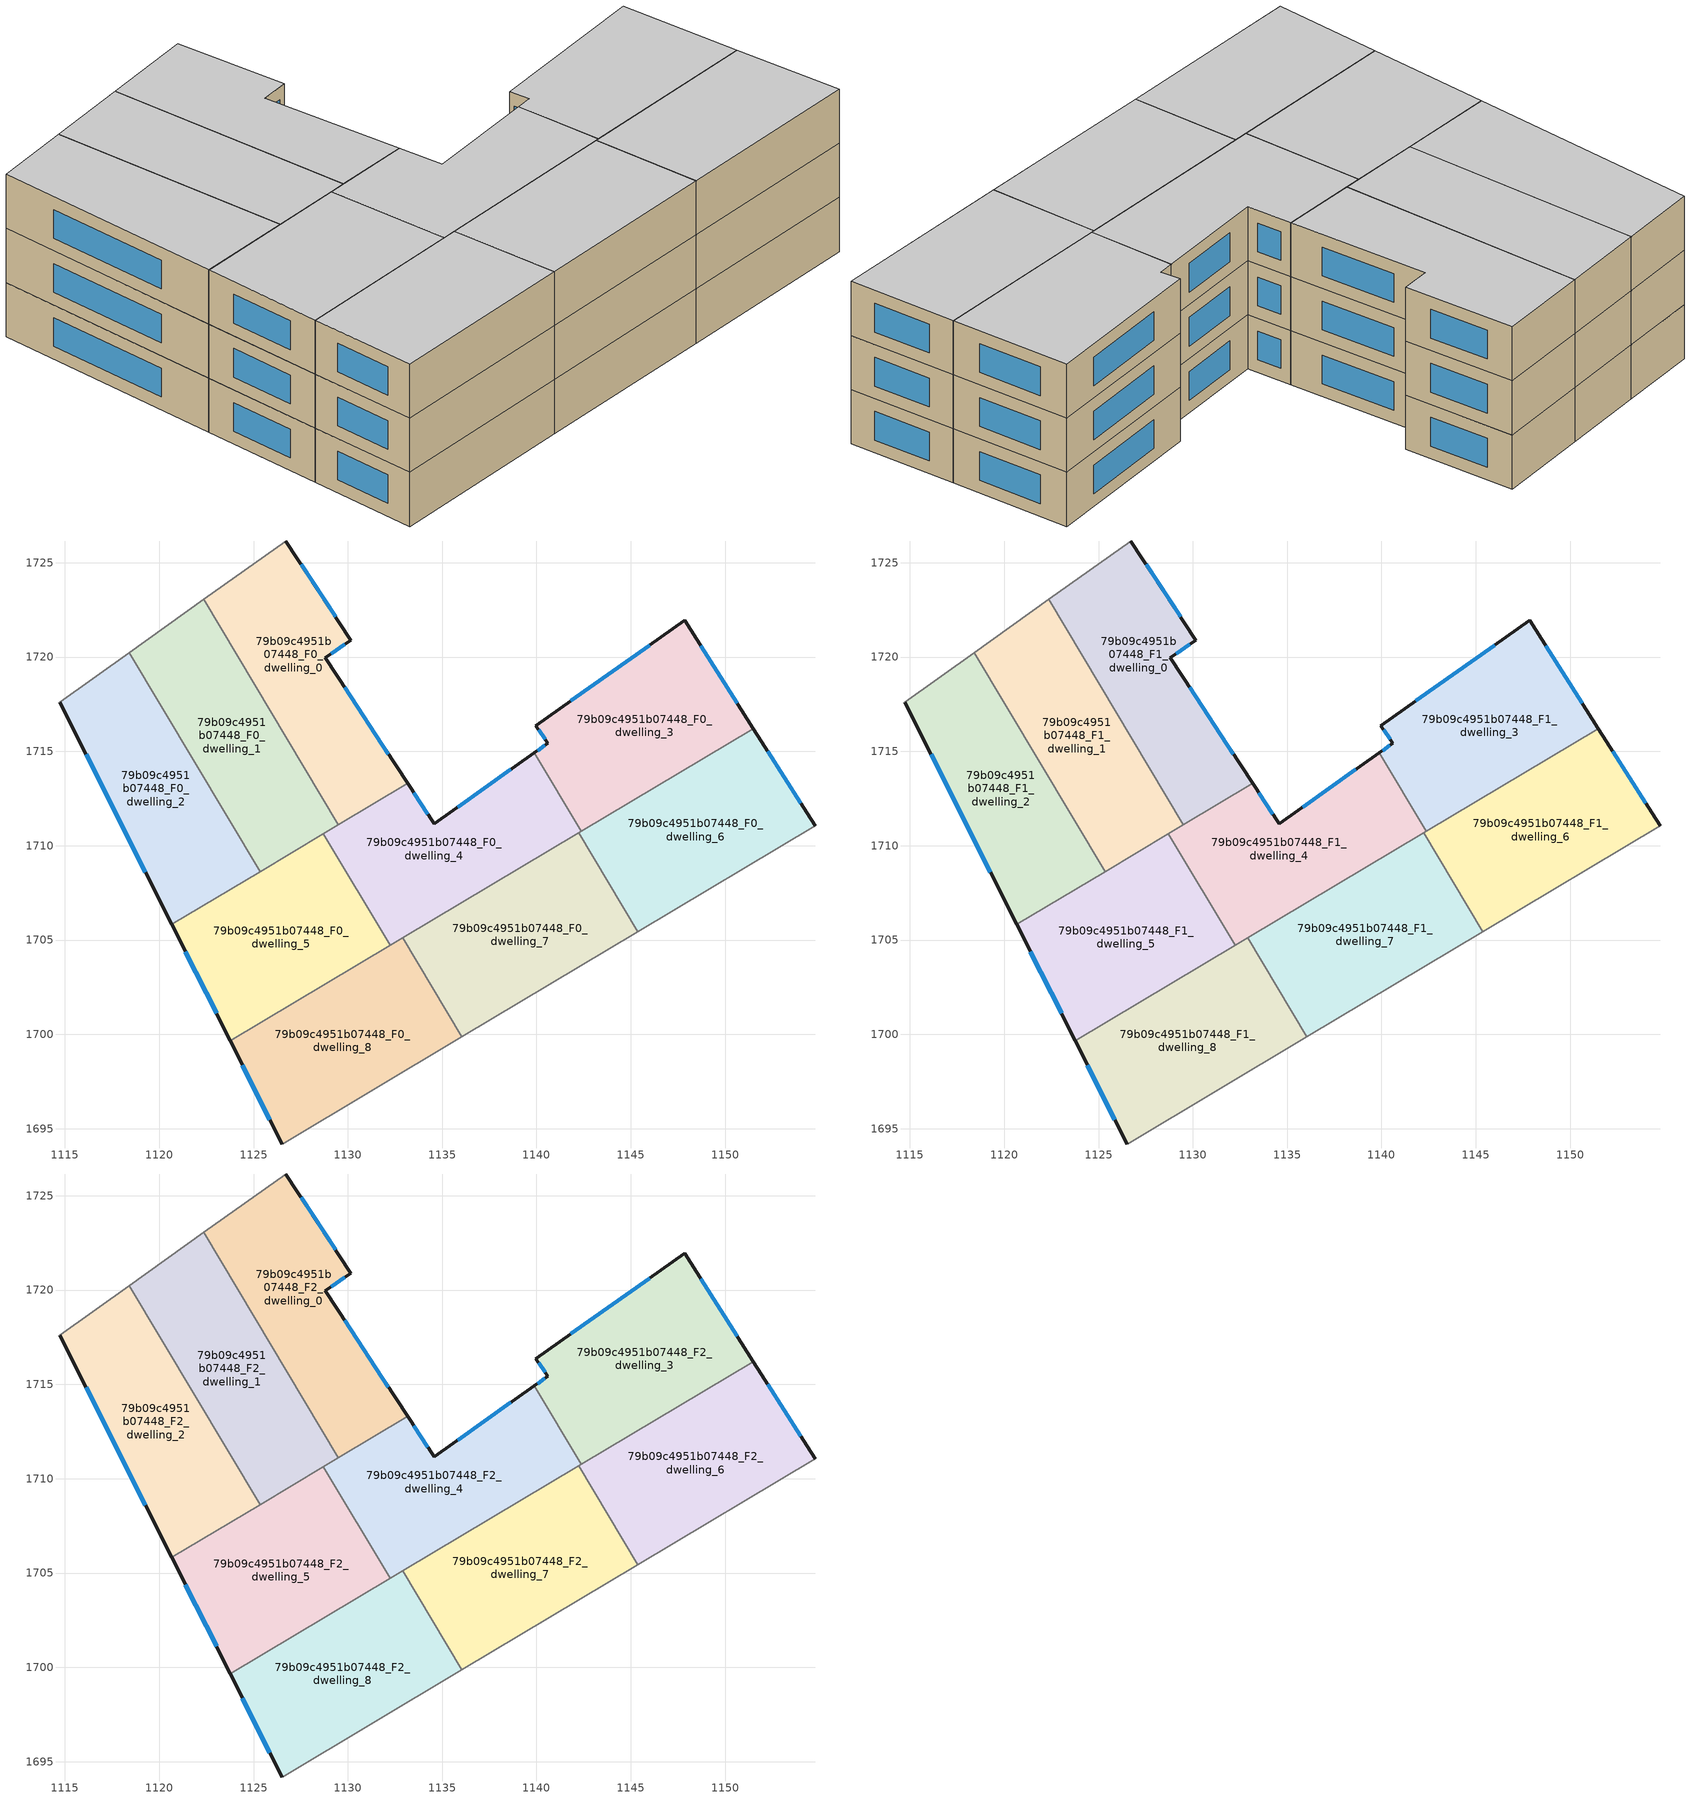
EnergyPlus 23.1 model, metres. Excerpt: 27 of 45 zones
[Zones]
79b09c4951b07448_F0_dwelling_0
 floor ground (EU_floor_Construction): 1130.17,1720.89 1128.81,1719.95 1133.17,1713.3 1129.5,1711.11 1122.37,1723.05 1126.71,1726.15 z0
 wall outside (EU_wall_Construction): 1133.17,1713.3 1128.81,1719.95 1130.17,1720.89 1126.71,1726.15 z0:3
 wall to 79b09c4951b07448_F0_dwelling_1 (EU_wall_Construction): 1122.37,1723.05 1129.5,1711.11 z0:3
 wall adiabatic (EU_wall_Construction): 1126.71,1726.15 1122.37,1723.05 z0:3
 wall to 79b09c4951b07448_F0_dwelling_4 (EU_wall_Construction): 1129.5,1711.11 1133.17,1713.3 z0:3
 window (EU_Window_Construction): 1129.35,1722.13 1127.52,1724.92 / 1129.13,1720.17 1129.85,1720.67 / 1132.15,1714.86 1129.83,1718.39 z0.7:2.3
79b09c4951b07448_F0_dwelling_1
 floor ground (EU_floor_Construction): 1122.37,1723.05 1129.5,1711.11 1125.35,1708.63 1118.42,1720.24 z0
 wall to 79b09c4951b07448_F0_dwelling_2 (EU_wall_Construction): 1118.42,1720.24 1125.35,1708.63 z0:3
 wall adiabatic (EU_wall_Construction): 1122.37,1723.05 1118.42,1720.24 z0:3
 wall to 79b09c4951b07448_F0_dwelling_5 (EU_wall_Construction): 1125.35,1708.63 1128.71,1710.63 z0:3
 wall to 79b09c4951b07448_F0_dwelling_4 (EU_wall_Construction): 1128.71,1710.63 1129.5,1711.11 z0:3
79b09c4951b07448_F0_dwelling_2
 floor ground (EU_floor_Construction): 1118.42,1720.24 1125.35,1708.63 1120.66,1705.83 1114.74,1717.61 z0
 wall outside (EU_wall_Construction): 1114.74,1717.61 1120.66,1705.83 z0:3
 wall adiabatic (EU_wall_Construction): 1118.42,1720.24 1114.74,1717.61 z0:3
 wall to 79b09c4951b07448_F0_dwelling_5 (EU_wall_Construction): 1120.66,1705.83 1125.35,1708.63 z0:3
 window (EU_Window_Construction): 1116.13,1714.84 1119.27,1708.6 z0.7:2.3
79b09c4951b07448_F0_dwelling_3
 floor ground (EU_floor_Construction): 1147.85,1721.94 1151.49,1716.21 1142.38,1710.77 1139.9,1714.93 1140.61,1715.43 1139.96,1716.37 z0
 wall outside (EU_wall_Construction): 1151.49,1716.21 1147.85,1721.94 1139.96,1716.37 1140.61,1715.43 1139.9,1714.93 z0:3
 wall to 79b09c4951b07448_F0_dwelling_4 (EU_wall_Construction): 1139.9,1714.93 1142.38,1710.77 z0:3
 wall to 79b09c4951b07448_F0_dwelling_6 (EU_wall_Construction): 1142.38,1710.77 1151.49,1716.21 z0:3
 window (EU_Window_Construction): 1150.64,1717.55 1148.7,1720.6 / 1140.44,1715.31 1140.06,1715.04 / 1140.11,1716.15 1140.46,1715.65 / 1146,1720.64 1141.81,1717.68 z0.7:2.3
79b09c4951b07448_F0_dwelling_4
 floor ground (EU_floor_Construction): 1139.9,1714.93 1142.38,1710.77 1132.24,1704.71 1128.71,1710.63 1133.17,1713.3 1134.57,1711.17 z0
 wall outside (EU_wall_Construction): 1139.9,1714.93 1134.57,1711.17 1133.17,1713.3 z0:3
 wall to 79b09c4951b07448_F0_dwelling_5 (EU_wall_Construction): 1128.71,1710.63 1132.24,1704.71 z0:3
 wall to 79b09c4951b07448_F0_dwelling_7 (EU_wall_Construction): 1132.91,1705.11 1142.23,1710.68 z0:3
 wall to 79b09c4951b07448_F0_dwelling_6 (EU_wall_Construction): 1142.23,1710.68 1142.38,1710.77 z0:3
 wall to 79b09c4951b07448_F0_dwelling_8 (EU_wall_Construction): 1132.24,1704.71 1132.91,1705.11 z0:3
 window (EU_Window_Construction): 1134.24,1711.67 1133.5,1712.8 / 1138.65,1714.04 1135.82,1712.05 z0.7:2.3
79b09c4951b07448_F0_dwelling_5
 floor ground (EU_floor_Construction): 1128.71,1710.63 1132.24,1704.71 1123.77,1699.66 1120.66,1705.83 z0
 wall outside (EU_wall_Construction): 1120.66,1705.83 1123.77,1699.66 z0:3
 wall to 79b09c4951b07448_F0_dwelling_8 (EU_wall_Construction): 1123.77,1699.66 1132.24,1704.71 z0:3
 window (EU_Window_Construction): 1121.39,1704.38 1123.04,1701.11 z0.7:2.3
79b09c4951b07448_F0_dwelling_6
 floor ground (EU_floor_Construction): 1151.49,1716.21 1154.77,1711.05 1145.36,1705.44 1142.23,1710.68 z0
 wall outside (EU_wall_Construction): 1154.77,1711.05 1151.49,1716.21 z0:3
 wall adiabatic (EU_wall_Construction): 1145.36,1705.44 1154.77,1711.05 z0:3
 wall to 79b09c4951b07448_F0_dwelling_7 (EU_wall_Construction): 1142.23,1710.68 1145.36,1705.44 z0:3
 window (EU_Window_Construction): 1154,1712.26 1152.26,1715 z0.7:2.3
79b09c4951b07448_F0_dwelling_7
 floor ground (EU_floor_Construction): 1142.23,1710.68 1145.36,1705.44 1136.03,1699.87 1132.91,1705.11 z0
 wall adiabatic (EU_wall_Construction): 1136.03,1699.87 1145.36,1705.44 z0:3
 wall to 79b09c4951b07448_F0_dwelling_8 (EU_wall_Construction): 1132.91,1705.11 1136.03,1699.87 z0:3
79b09c4951b07448_F0_dwelling_8
 floor ground (EU_floor_Construction): 1132.91,1705.11 1136.03,1699.87 1126.52,1694.19 1123.77,1699.66 z0
 wall outside (EU_wall_Construction): 1123.77,1699.66 1126.52,1694.19 z0:3
 wall adiabatic (EU_wall_Construction): 1126.52,1694.19 1136.03,1699.87 z0:3
 window (EU_Window_Construction): 1124.41,1698.37 1125.87,1695.47 z0.7:2.3
79b09c4951b07448_F1_dwelling_0
 floor to 79b09c4951b07448_F0_dwelling_0 (EU_floor_Construction): 1130.17,1720.89 1128.81,1719.95 1133.17,1713.3 1129.5,1711.11 1122.37,1723.05 1126.71,1726.15 z3
 wall outside (EU_wall_Construction): 1133.17,1713.3 1128.81,1719.95 1130.17,1720.89 1126.71,1726.15 z3:6
 wall to 79b09c4951b07448_F1_dwelling_1 (EU_wall_Construction): 1122.37,1723.05 1129.5,1711.11 z3:6
 wall adiabatic (EU_wall_Construction): 1126.71,1726.15 1122.37,1723.05 z3:6
 wall to 79b09c4951b07448_F1_dwelling_4 (EU_wall_Construction): 1129.5,1711.11 1133.17,1713.3 z3:6
 window (EU_Window_Construction): 1129.35,1722.13 1127.52,1724.92 / 1129.13,1720.17 1129.85,1720.67 / 1132.15,1714.86 1129.83,1718.39 z3.7:5.3
79b09c4951b07448_F1_dwelling_1
 floor to 79b09c4951b07448_F0_dwelling_1 (EU_floor_Construction): 1122.37,1723.05 1129.5,1711.11 1125.35,1708.63 1118.42,1720.24 z3
 wall to 79b09c4951b07448_F1_dwelling_2 (EU_wall_Construction): 1118.42,1720.24 1125.35,1708.63 z3:6
 wall adiabatic (EU_wall_Construction): 1122.37,1723.05 1118.42,1720.24 z3:6
 wall to 79b09c4951b07448_F1_dwelling_5 (EU_wall_Construction): 1125.35,1708.63 1128.71,1710.63 z3:6
 wall to 79b09c4951b07448_F1_dwelling_4 (EU_wall_Construction): 1128.71,1710.63 1129.5,1711.11 z3:6
79b09c4951b07448_F1_dwelling_2
 floor to 79b09c4951b07448_F0_dwelling_2 (EU_floor_Construction): 1118.42,1720.24 1125.35,1708.63 1120.66,1705.83 1114.74,1717.61 z3
 wall outside (EU_wall_Construction): 1114.74,1717.61 1120.66,1705.83 z3:6
 wall adiabatic (EU_wall_Construction): 1118.42,1720.24 1114.74,1717.61 z3:6
 wall to 79b09c4951b07448_F1_dwelling_5 (EU_wall_Construction): 1120.66,1705.83 1125.35,1708.63 z3:6
 window (EU_Window_Construction): 1116.13,1714.84 1119.27,1708.6 z3.7:5.3
79b09c4951b07448_F1_dwelling_3
 floor to 79b09c4951b07448_F0_dwelling_3 (EU_floor_Construction): 1147.85,1721.94 1151.49,1716.21 1142.38,1710.77 1139.9,1714.93 1140.61,1715.43 1139.96,1716.37 z3
 wall outside (EU_wall_Construction): 1151.49,1716.21 1147.85,1721.94 1139.96,1716.37 1140.61,1715.43 1139.9,1714.93 z3:6
 wall to 79b09c4951b07448_F1_dwelling_4 (EU_wall_Construction): 1139.9,1714.93 1142.38,1710.77 z3:6
 wall to 79b09c4951b07448_F1_dwelling_6 (EU_wall_Construction): 1142.38,1710.77 1151.49,1716.21 z3:6
 window (EU_Window_Construction): 1150.64,1717.55 1148.7,1720.6 / 1140.44,1715.31 1140.06,1715.04 / 1140.11,1716.15 1140.46,1715.65 / 1146,1720.64 1141.81,1717.68 z3.7:5.3
79b09c4951b07448_F1_dwelling_4
 floor to 79b09c4951b07448_F0_dwelling_4 (EU_floor_Construction): 1139.9,1714.93 1142.38,1710.77 1132.24,1704.71 1128.71,1710.63 1133.17,1713.3 1134.57,1711.17 z3
 wall outside (EU_wall_Construction): 1139.9,1714.93 1134.57,1711.17 1133.17,1713.3 z3:6
 wall to 79b09c4951b07448_F1_dwelling_5 (EU_wall_Construction): 1128.71,1710.63 1132.24,1704.71 z3:6
 wall to 79b09c4951b07448_F1_dwelling_7 (EU_wall_Construction): 1132.91,1705.11 1142.23,1710.68 z3:6
 wall to 79b09c4951b07448_F1_dwelling_6 (EU_wall_Construction): 1142.23,1710.68 1142.38,1710.77 z3:6
 wall to 79b09c4951b07448_F1_dwelling_8 (EU_wall_Construction): 1132.24,1704.71 1132.91,1705.11 z3:6
 window (EU_Window_Construction): 1134.24,1711.67 1133.5,1712.8 / 1138.65,1714.04 1135.82,1712.05 z3.7:5.3
79b09c4951b07448_F1_dwelling_5
 floor to 79b09c4951b07448_F0_dwelling_5 (EU_floor_Construction): 1128.71,1710.63 1132.24,1704.71 1123.77,1699.66 1120.66,1705.83 z3
 wall outside (EU_wall_Construction): 1120.66,1705.83 1123.77,1699.66 z3:6
 wall to 79b09c4951b07448_F1_dwelling_8 (EU_wall_Construction): 1123.77,1699.66 1132.24,1704.71 z3:6
 window (EU_Window_Construction): 1121.39,1704.38 1123.04,1701.11 z3.7:5.3
79b09c4951b07448_F1_dwelling_6
 floor to 79b09c4951b07448_F0_dwelling_6 (EU_floor_Construction): 1151.49,1716.21 1154.77,1711.05 1145.36,1705.44 1142.23,1710.68 z3
 wall outside (EU_wall_Construction): 1154.77,1711.05 1151.49,1716.21 z3:6
 wall adiabatic (EU_wall_Construction): 1145.36,1705.44 1154.77,1711.05 z3:6
 wall to 79b09c4951b07448_F1_dwelling_7 (EU_wall_Construction): 1142.23,1710.68 1145.36,1705.44 z3:6
 window (EU_Window_Construction): 1154,1712.26 1152.26,1715 z3.7:5.3
79b09c4951b07448_F1_dwelling_7
 floor to 79b09c4951b07448_F0_dwelling_7 (EU_floor_Construction): 1142.23,1710.68 1145.36,1705.44 1136.03,1699.87 1132.91,1705.11 z3
 wall adiabatic (EU_wall_Construction): 1136.03,1699.87 1145.36,1705.44 z3:6
 wall to 79b09c4951b07448_F1_dwelling_8 (EU_wall_Construction): 1132.91,1705.11 1136.03,1699.87 z3:6
79b09c4951b07448_F1_dwelling_8
 floor to 79b09c4951b07448_F0_dwelling_8 (EU_floor_Construction): 1132.91,1705.11 1136.03,1699.87 1126.52,1694.19 1123.77,1699.66 z3
 wall outside (EU_wall_Construction): 1123.77,1699.66 1126.52,1694.19 z3:6
 wall adiabatic (EU_wall_Construction): 1126.52,1694.19 1136.03,1699.87 z3:6
 window (EU_Window_Construction): 1124.41,1698.37 1125.87,1695.47 z3.7:5.3
79b09c4951b07448_F2_dwelling_0
 floor to 79b09c4951b07448_F1_dwelling_0 (EU_floor_Construction): 1130.17,1720.89 1128.81,1719.95 1133.17,1713.3 1129.5,1711.11 1122.37,1723.05 1126.71,1726.15 z6
 wall outside (EU_wall_Construction): 1133.17,1713.3 1128.81,1719.95 1130.17,1720.89 1126.71,1726.15 z6:9
 wall to 79b09c4951b07448_F2_dwelling_1 (EU_wall_Construction): 1122.37,1723.05 1129.5,1711.11 z6:9
 wall adiabatic (EU_wall_Construction): 1126.71,1726.15 1122.37,1723.05 z6:9
 wall to 79b09c4951b07448_F2_dwelling_4 (EU_wall_Construction): 1129.5,1711.11 1133.17,1713.3 z6:9
 window (EU_Window_Construction): 1129.35,1722.13 1127.52,1724.92 / 1129.13,1720.17 1129.85,1720.67 / 1132.15,1714.86 1129.83,1718.39 z6.7:8.3
 ceiling to 79b09c4951b07448_F3_dwelling_0 (EU_floor_Construction): 1133.17,1713.3 1128.81,1719.95 1130.17,1720.89 1126.71,1726.15 1122.37,1723.05 1129.5,1711.11 z9
79b09c4951b07448_F2_dwelling_1
 floor to 79b09c4951b07448_F1_dwelling_1 (EU_floor_Construction): 1122.37,1723.05 1129.5,1711.11 1125.35,1708.63 1118.42,1720.24 z6
 wall to 79b09c4951b07448_F2_dwelling_2 (EU_wall_Construction): 1118.42,1720.24 1125.35,1708.63 z6:9
 wall adiabatic (EU_wall_Construction): 1122.37,1723.05 1118.42,1720.24 z6:9
 wall to 79b09c4951b07448_F2_dwelling_5 (EU_wall_Construction): 1125.35,1708.63 1128.71,1710.63 z6:9
 wall to 79b09c4951b07448_F2_dwelling_4 (EU_wall_Construction): 1128.71,1710.63 1129.5,1711.11 z6:9
 ceiling to 79b09c4951b07448_F3_dwelling_1 (EU_floor_Construction): 1129.5,1711.11 1122.37,1723.05 1118.42,1720.24 1125.35,1708.63 z9
79b09c4951b07448_F2_dwelling_2
 floor to 79b09c4951b07448_F1_dwelling_2 (EU_floor_Construction): 1118.42,1720.24 1125.35,1708.63 1120.66,1705.83 1114.74,1717.61 z6
 wall outside (EU_wall_Construction): 1114.74,1717.61 1120.66,1705.83 z6:9
 wall adiabatic (EU_wall_Construction): 1118.42,1720.24 1114.74,1717.61 z6:9
 wall to 79b09c4951b07448_F2_dwelling_5 (EU_wall_Construction): 1120.66,1705.83 1125.35,1708.63 z6:9
 window (EU_Window_Construction): 1116.13,1714.84 1119.27,1708.6 z6.7:8.3
 ceiling to 79b09c4951b07448_F3_dwelling_2 (EU_floor_Construction): 1125.35,1708.63 1118.42,1720.24 1114.74,1717.61 1120.66,1705.83 z9
79b09c4951b07448_F2_dwelling_3
 floor to 79b09c4951b07448_F1_dwelling_3 (EU_floor_Construction): 1147.85,1721.94 1151.49,1716.21 1142.38,1710.77 1139.9,1714.93 1140.61,1715.43 1139.96,1716.37 z6
 wall outside (EU_wall_Construction): 1151.49,1716.21 1147.85,1721.94 1139.96,1716.37 1140.61,1715.43 1139.9,1714.93 z6:9
 wall to 79b09c4951b07448_F2_dwelling_4 (EU_wall_Construction): 1139.9,1714.93 1142.38,1710.77 z6:9
 wall to 79b09c4951b07448_F2_dwelling_6 (EU_wall_Construction): 1142.38,1710.77 1151.49,1716.21 z6:9
 window (EU_Window_Construction): 1150.64,1717.55 1148.7,1720.6 / 1140.44,1715.31 1140.06,1715.04 / 1140.11,1716.15 1140.46,1715.65 / 1146,1720.64 1141.81,1717.68 z6.7:8.3
 ceiling to 79b09c4951b07448_F3_dwelling_3 (EU_floor_Construction): 1151.49,1716.21 1147.85,1721.94 1139.96,1716.37 1140.61,1715.43 1139.9,1714.93 1142.38,1710.77 z9
79b09c4951b07448_F2_dwelling_4
 floor to 79b09c4951b07448_F1_dwelling_4 (EU_floor_Construction): 1139.9,1714.93 1142.38,1710.77 1132.24,1704.71 1128.71,1710.63 1133.17,1713.3 1134.57,1711.17 z6
 wall outside (EU_wall_Construction): 1139.9,1714.93 1134.57,1711.17 1133.17,1713.3 z6:9
 wall to 79b09c4951b07448_F2_dwelling_5 (EU_wall_Construction): 1128.71,1710.63 1132.24,1704.71 z6:9
 wall to 79b09c4951b07448_F2_dwelling_7 (EU_wall_Construction): 1132.91,1705.11 1142.23,1710.68 z6:9
 wall to 79b09c4951b07448_F2_dwelling_6 (EU_wall_Construction): 1142.23,1710.68 1142.38,1710.77 z6:9
 wall to 79b09c4951b07448_F2_dwelling_8 (EU_wall_Construction): 1132.24,1704.71 1132.91,1705.11 z6:9
 window (EU_Window_Construction): 1134.24,1711.67 1133.5,1712.8 / 1138.65,1714.04 1135.82,1712.05 z6.7:8.3
 ceiling to 79b09c4951b07448_F3_dwelling_4 (EU_floor_Construction): 1142.38,1710.77 1139.9,1714.93 1134.57,1711.17 1133.17,1713.3 1128.71,1710.63 1132.24,1704.71 z9
79b09c4951b07448_F2_dwelling_5
 floor to 79b09c4951b07448_F1_dwelling_5 (EU_floor_Construction): 1128.71,1710.63 1132.24,1704.71 1123.77,1699.66 1120.66,1705.83 z6
 wall outside (EU_wall_Construction): 1120.66,1705.83 1123.77,1699.66 z6:9
 wall to 79b09c4951b07448_F2_dwelling_8 (EU_wall_Construction): 1123.77,1699.66 1132.24,1704.71 z6:9
 window (EU_Window_Construction): 1121.39,1704.38 1123.04,1701.11 z6.7:8.3
 ceiling to 79b09c4951b07448_F3_dwelling_5 (EU_floor_Construction): 1132.24,1704.71 1128.71,1710.63 1120.66,1705.83 1123.77,1699.66 z9
79b09c4951b07448_F2_dwelling_6
 floor to 79b09c4951b07448_F1_dwelling_6 (EU_floor_Construction): 1151.49,1716.21 1154.77,1711.05 1145.36,1705.44 1142.23,1710.68 z6
 wall outside (EU_wall_Construction): 1154.77,1711.05 1151.49,1716.21 z6:9
 wall adiabatic (EU_wall_Construction): 1145.36,1705.44 1154.77,1711.05 z6:9
 wall to 79b09c4951b07448_F2_dwelling_7 (EU_wall_Construction): 1142.23,1710.68 1145.36,1705.44 z6:9
 window (EU_Window_Construction): 1154,1712.26 1152.26,1715 z6.7:8.3
 ceiling to 79b09c4951b07448_F3_dwelling_6 (EU_floor_Construction): 1154.77,1711.05 1151.49,1716.21 1142.23,1710.68 1145.36,1705.44 z9
79b09c4951b07448_F2_dwelling_7
 floor to 79b09c4951b07448_F1_dwelling_7 (EU_floor_Construction): 1142.23,1710.68 1145.36,1705.44 1136.03,1699.87 1132.91,1705.11 z6
 wall adiabatic (EU_wall_Construction): 1136.03,1699.87 1145.36,1705.44 z6:9
 wall to 79b09c4951b07448_F2_dwelling_8 (EU_wall_Construction): 1132.91,1705.11 1136.03,1699.87 z6:9
 ceiling to 79b09c4951b07448_F3_dwelling_7 (EU_floor_Construction): 1145.36,1705.44 1142.23,1710.68 1132.91,1705.11 1136.03,1699.87 z9
79b09c4951b07448_F2_dwelling_8
 floor to 79b09c4951b07448_F1_dwelling_8 (EU_floor_Construction): 1132.91,1705.11 1136.03,1699.87 1126.52,1694.19 1123.77,1699.66 z6
 wall outside (EU_wall_Construction): 1123.77,1699.66 1126.52,1694.19 z6:9
 wall adiabatic (EU_wall_Construction): 1126.52,1694.19 1136.03,1699.87 z6:9
 window (EU_Window_Construction): 1124.41,1698.37 1125.87,1695.47 z6.7:8.3
 ceiling to 79b09c4951b07448_F3_dwelling_8 (EU_floor_Construction): 1136.03,1699.87 1132.91,1705.11 1123.77,1699.66 1126.52,1694.19 z9
[Building]
EU S2 Campaign: North Axis=0; Terrain=City; Solar Distribution=FullExterior
[Site:Location]
Budapest.Ferenc.Liszt.Intl.AP: Latitude=47.437; Longitude=19.256; Time Zone=1; Elevation=185
[SizingPeriod:WeatherFileDays]
AnnualSizingPeriod: Begin Month=1; Begin Day of Month=1; End Month=12; End Day of Month=31; Day of Week for Start Day=Monday; Use Weather File Daylight Saving Period=No; Use Weather File Rain and Snow Indicators=No
[MATERIAL]
EU_InternalMass_Material: Roughness=MediumRough; Thickness=0.1; Conductivity=1; Density=1800; Specific Heat=900; Thermal Absorptance=0.9; Solar Absorptance=0.7; Visible Absorptance=0.7
[MATERIAL:NOMASS] Roughness=MediumRough; Thermal Absorptance=0.9; Solar Absorptance=0.7; Visible Absorptance=0.7
Name | Thermal Resistance
EU_wall_NoMass | 0.832559
EU_floor_NoMass | 0.872794
[WINDOWMATERIAL:SIMPLEGLAZINGSYSTEM]
EU_Window_SimpleGlazing: UFactor=2.79869; Solar Heat Gain Coefficient=0.75; Visible Transmittance=0.75
[CONSTRUCTION]
EU_wall_Construction: EU_wall_NoMass
EU_floor_Construction: EU_floor_NoMass
EU_Window_Construction: EU_Window_SimpleGlazing
EU_InternalMass_Construction: EU_InternalMass_Material
[ZONE] Type=1; Multiplier=1; Ceiling Height=autocalculate; Floor Area=autocalculate; Part of Total Floor Area=Yes
Name | Volume
79b09c4951b07448_F0_dwelling_0; 79b09c4951b07448_F1_dwelling_0; 79b09c4951b07448_F2_dwelling_0 | 198.939
79b09c4951b07448_F0_dwelling_1; 79b09c4951b07448_F1_dwelling_1; 79b09c4951b07448_F2_dwelling_1 | 198.963
79b09c4951b07448_F0_dwelling_2; 79b09c4951b07448_F1_dwelling_2; 79b09c4951b07448_F2_dwelling_2 | 198.955
79b09c4951b07448_F0_dwelling_3; 79b09c4951b07448_F1_dwelling_3; 79b09c4951b07448_F2_dwelling_3 | 198.97
79b09c4951b07448_F0_dwelling_4; 79b09c4951b07448_F1_dwelling_4; 79b09c4951b07448_F2_dwelling_4 | 198.957
79b09c4951b07448_F0_dwelling_5; 79b09c4951b07448_F1_dwelling_5; 79b09c4951b07448_F2_dwelling_5 | 198.966
79b09c4951b07448_F0_dwelling_6; 79b09c4951b07448_F1_dwelling_6; 79b09c4951b07448_F2_dwelling_6; 79b09c4951b07448_F0_dwelling_8; 79b09c4951b07448_F1_dwelling_8; 79b09c4951b07448_F2_dwelling_8 | 198.947
79b09c4951b07448_F0_dwelling_7; 79b09c4951b07448_F1_dwelling_7; 79b09c4951b07448_F2_dwelling_7 | 198.956
[INTERNALMASS] Construction=EU_InternalMass_Construction
Name | Zone or ZoneList | Surface Area
79b09c4951b07448_F0_dwelling_0_EU_InternalMass | 79b09c4951b07448_F0_dwelling_0 | 66.3131
79b09c4951b07448_F0_dwelling_1_EU_InternalMass | 79b09c4951b07448_F0_dwelling_1 | 66.321
79b09c4951b07448_F0_dwelling_2_EU_InternalMass | 79b09c4951b07448_F0_dwelling_2 | 66.3183
79b09c4951b07448_F0_dwelling_3_EU_InternalMass | 79b09c4951b07448_F0_dwelling_3 | 66.3231
79b09c4951b07448_F0_dwelling_4_EU_InternalMass | 79b09c4951b07448_F0_dwelling_4 | 66.319
79b09c4951b07448_F0_dwelling_5_EU_InternalMass | 79b09c4951b07448_F0_dwelling_5 | 66.3219
79b09c4951b07448_F0_dwelling_6_EU_InternalMass | 79b09c4951b07448_F0_dwelling_6 | 66.3154
79b09c4951b07448_F0_dwelling_7_EU_InternalMass | 79b09c4951b07448_F0_dwelling_7 | 66.3187
79b09c4951b07448_F0_dwelling_8_EU_InternalMass | 79b09c4951b07448_F0_dwelling_8 | 66.3154
79b09c4951b07448_F1_dwelling_0_EU_InternalMass | 79b09c4951b07448_F1_dwelling_0 | 66.3131
79b09c4951b07448_F1_dwelling_1_EU_InternalMass | 79b09c4951b07448_F1_dwelling_1 | 66.321
79b09c4951b07448_F1_dwelling_2_EU_InternalMass | 79b09c4951b07448_F1_dwelling_2 | 66.3183
79b09c4951b07448_F1_dwelling_3_EU_InternalMass | 79b09c4951b07448_F1_dwelling_3 | 66.3231
79b09c4951b07448_F1_dwelling_4_EU_InternalMass | 79b09c4951b07448_F1_dwelling_4 | 66.319
79b09c4951b07448_F1_dwelling_5_EU_InternalMass | 79b09c4951b07448_F1_dwelling_5 | 66.3219
79b09c4951b07448_F1_dwelling_6_EU_InternalMass | 79b09c4951b07448_F1_dwelling_6 | 66.3154
79b09c4951b07448_F1_dwelling_7_EU_InternalMass | 79b09c4951b07448_F1_dwelling_7 | 66.3187
79b09c4951b07448_F1_dwelling_8_EU_InternalMass | 79b09c4951b07448_F1_dwelling_8 | 66.3154
79b09c4951b07448_F2_dwelling_0_EU_InternalMass | 79b09c4951b07448_F2_dwelling_0 | 66.3131
79b09c4951b07448_F2_dwelling_1_EU_InternalMass | 79b09c4951b07448_F2_dwelling_1 | 66.321
79b09c4951b07448_F2_dwelling_2_EU_InternalMass | 79b09c4951b07448_F2_dwelling_2 | 66.3183
79b09c4951b07448_F2_dwelling_3_EU_InternalMass | 79b09c4951b07448_F2_dwelling_3 | 66.3231
79b09c4951b07448_F2_dwelling_4_EU_InternalMass | 79b09c4951b07448_F2_dwelling_4 | 66.319
79b09c4951b07448_F2_dwelling_5_EU_InternalMass | 79b09c4951b07448_F2_dwelling_5 | 66.3219
79b09c4951b07448_F2_dwelling_6_EU_InternalMass | 79b09c4951b07448_F2_dwelling_6 | 66.3154
79b09c4951b07448_F2_dwelling_7_EU_InternalMass | 79b09c4951b07448_F2_dwelling_7 | 66.3187
79b09c4951b07448_F2_dwelling_8_EU_InternalMass | 79b09c4951b07448_F2_dwelling_8 | 66.3154
[OTHEREQUIPMENT] Fuel Type=Electricity; Design Level Calculation Method=Watts/Area; Power per Zone Floor Area=1; Fraction Latent=0; Fraction Radiant=0; Fraction Lost=0; Carbon Dioxide Generation Rate=0; EndUse Subcategory=EU_Step8_InternalGains
Name | Zone or ZoneList or Space or SpaceList | Schedule
EU_Step8_InternalGain_79b09c4951b07448_F0_dwelling_0_f000 | 79b09c4951b07448_F0_dwelling_0 | EU_Step8_GainSchedule_79b09c4951b07448_F0_dwelling_0_f000
EU_Step8_InternalGain_79b09c4951b07448_F0_dwelling_1_f000 | 79b09c4951b07448_F0_dwelling_1 | EU_Step8_GainSchedule_79b09c4951b07448_F0_dwelling_1_f000
EU_Step8_InternalGain_79b09c4951b07448_F0_dwelling_2_f000 | 79b09c4951b07448_F0_dwelling_2 | EU_Step8_GainSchedule_79b09c4951b07448_F0_dwelling_2_f000
EU_Step8_InternalGain_79b09c4951b07448_F0_dwelling_3_f000 | 79b09c4951b07448_F0_dwelling_3 | EU_Step8_GainSchedule_79b09c4951b07448_F0_dwelling_3_f000
EU_Step8_InternalGain_79b09c4951b07448_F0_dwelling_4_f000 | 79b09c4951b07448_F0_dwelling_4 | EU_Step8_GainSchedule_79b09c4951b07448_F0_dwelling_4_f000
EU_Step8_InternalGain_79b09c4951b07448_F0_dwelling_5_f000 | 79b09c4951b07448_F0_dwelling_5 | EU_Step8_GainSchedule_79b09c4951b07448_F0_dwelling_5_f000
EU_Step8_InternalGain_79b09c4951b07448_F0_dwelling_6_f000 | 79b09c4951b07448_F0_dwelling_6 | EU_Step8_GainSchedule_79b09c4951b07448_F0_dwelling_6_f000
EU_Step8_InternalGain_79b09c4951b07448_F0_dwelling_7_f000 | 79b09c4951b07448_F0_dwelling_7 | EU_Step8_GainSchedule_79b09c4951b07448_F0_dwelling_7_f000
EU_Step8_InternalGain_79b09c4951b07448_F0_dwelling_8_f000 | 79b09c4951b07448_F0_dwelling_8 | EU_Step8_GainSchedule_79b09c4951b07448_F0_dwelling_8_f000
EU_Step8_InternalGain_79b09c4951b07448_F1_dwelling_0_f000 | 79b09c4951b07448_F1_dwelling_0 | EU_Step8_GainSchedule_79b09c4951b07448_F1_dwelling_0_f000
EU_Step8_InternalGain_79b09c4951b07448_F1_dwelling_1_f000 | 79b09c4951b07448_F1_dwelling_1 | EU_Step8_GainSchedule_79b09c4951b07448_F1_dwelling_1_f000
EU_Step8_InternalGain_79b09c4951b07448_F1_dwelling_2_f000 | 79b09c4951b07448_F1_dwelling_2 | EU_Step8_GainSchedule_79b09c4951b07448_F1_dwelling_2_f000
EU_Step8_InternalGain_79b09c4951b07448_F1_dwelling_3_f000 | 79b09c4951b07448_F1_dwelling_3 | EU_Step8_GainSchedule_79b09c4951b07448_F1_dwelling_3_f000
EU_Step8_InternalGain_79b09c4951b07448_F1_dwelling_4_f000 | 79b09c4951b07448_F1_dwelling_4 | EU_Step8_GainSchedule_79b09c4951b07448_F1_dwelling_4_f000
EU_Step8_InternalGain_79b09c4951b07448_F1_dwelling_5_f000 | 79b09c4951b07448_F1_dwelling_5 | EU_Step8_GainSchedule_79b09c4951b07448_F1_dwelling_5_f000
EU_Step8_InternalGain_79b09c4951b07448_F1_dwelling_6_f000 | 79b09c4951b07448_F1_dwelling_6 | EU_Step8_GainSchedule_79b09c4951b07448_F1_dwelling_6_f000
EU_Step8_InternalGain_79b09c4951b07448_F1_dwelling_7_f000 | 79b09c4951b07448_F1_dwelling_7 | EU_Step8_GainSchedule_79b09c4951b07448_F1_dwelling_7_f000
EU_Step8_InternalGain_79b09c4951b07448_F1_dwelling_8_f000 | 79b09c4951b07448_F1_dwelling_8 | EU_Step8_GainSchedule_79b09c4951b07448_F1_dwelling_8_f000
EU_Step8_InternalGain_79b09c4951b07448_F2_dwelling_0_f000 | 79b09c4951b07448_F2_dwelling_0 | EU_Step8_GainSchedule_79b09c4951b07448_F2_dwelling_0_f000
EU_Step8_InternalGain_79b09c4951b07448_F2_dwelling_1_f000 | 79b09c4951b07448_F2_dwelling_1 | EU_Step8_GainSchedule_79b09c4951b07448_F2_dwelling_1_f000
EU_Step8_InternalGain_79b09c4951b07448_F2_dwelling_2_f000 | 79b09c4951b07448_F2_dwelling_2 | EU_Step8_GainSchedule_79b09c4951b07448_F2_dwelling_2_f000
EU_Step8_InternalGain_79b09c4951b07448_F2_dwelling_3_f000 | 79b09c4951b07448_F2_dwelling_3 | EU_Step8_GainSchedule_79b09c4951b07448_F2_dwelling_3_f000
EU_Step8_InternalGain_79b09c4951b07448_F2_dwelling_4_f000 | 79b09c4951b07448_F2_dwelling_4 | EU_Step8_GainSchedule_79b09c4951b07448_F2_dwelling_4_f000
EU_Step8_InternalGain_79b09c4951b07448_F2_dwelling_5_f000 | 79b09c4951b07448_F2_dwelling_5 | EU_Step8_GainSchedule_79b09c4951b07448_F2_dwelling_5_f000
EU_Step8_InternalGain_79b09c4951b07448_F2_dwelling_6_f000 | 79b09c4951b07448_F2_dwelling_6 | EU_Step8_GainSchedule_79b09c4951b07448_F2_dwelling_6_f000
EU_Step8_InternalGain_79b09c4951b07448_F2_dwelling_7_f000 | 79b09c4951b07448_F2_dwelling_7 | EU_Step8_GainSchedule_79b09c4951b07448_F2_dwelling_7_f000
EU_Step8_InternalGain_79b09c4951b07448_F2_dwelling_8_f000 | 79b09c4951b07448_F2_dwelling_8 | EU_Step8_GainSchedule_79b09c4951b07448_F2_dwelling_8_f000
[ZONEVENTILATION:DESIGNFLOWRATE] Schedule=EU_AlwaysOn; Design Flow Rate Calculation Method=AirChanges/Hour; Air Changes per Hour=0.475469; Ventilation Type=Natural; Fan Pressure Rise=0; Fan Total Efficiency=1; Constant Term Coefficient=1; Temperature Term Coefficient=0; Velocity Term Coefficient=0; Velocity Squared Term Coefficient=0; Minimum Indoor Temperature=-100; Maximum Indoor Temperature=100; Delta Temperature=-100; Minimum Outdoor Temperature=-100; Maximum Outdoor Temperature=100; Maximum Wind Speed=40
Name | Zone or ZoneList or Space or SpaceList
EU_ConstantAir_79b09c4951b07448_F0_dwelling_0 | 79b09c4951b07448_F0_dwelling_0
EU_ConstantAir_79b09c4951b07448_F0_dwelling_1 | 79b09c4951b07448_F0_dwelling_1
EU_ConstantAir_79b09c4951b07448_F0_dwelling_2 | 79b09c4951b07448_F0_dwelling_2
EU_ConstantAir_79b09c4951b07448_F0_dwelling_3 | 79b09c4951b07448_F0_dwelling_3
EU_ConstantAir_79b09c4951b07448_F0_dwelling_4 | 79b09c4951b07448_F0_dwelling_4
EU_ConstantAir_79b09c4951b07448_F0_dwelling_5 | 79b09c4951b07448_F0_dwelling_5
EU_ConstantAir_79b09c4951b07448_F0_dwelling_6 | 79b09c4951b07448_F0_dwelling_6
EU_ConstantAir_79b09c4951b07448_F0_dwelling_7 | 79b09c4951b07448_F0_dwelling_7
EU_ConstantAir_79b09c4951b07448_F0_dwelling_8 | 79b09c4951b07448_F0_dwelling_8
EU_ConstantAir_79b09c4951b07448_F1_dwelling_0 | 79b09c4951b07448_F1_dwelling_0
EU_ConstantAir_79b09c4951b07448_F1_dwelling_1 | 79b09c4951b07448_F1_dwelling_1
EU_ConstantAir_79b09c4951b07448_F1_dwelling_2 | 79b09c4951b07448_F1_dwelling_2
EU_ConstantAir_79b09c4951b07448_F1_dwelling_3 | 79b09c4951b07448_F1_dwelling_3
EU_ConstantAir_79b09c4951b07448_F1_dwelling_4 | 79b09c4951b07448_F1_dwelling_4
EU_ConstantAir_79b09c4951b07448_F1_dwelling_5 | 79b09c4951b07448_F1_dwelling_5
EU_ConstantAir_79b09c4951b07448_F1_dwelling_6 | 79b09c4951b07448_F1_dwelling_6
EU_ConstantAir_79b09c4951b07448_F1_dwelling_7 | 79b09c4951b07448_F1_dwelling_7
EU_ConstantAir_79b09c4951b07448_F1_dwelling_8 | 79b09c4951b07448_F1_dwelling_8
EU_ConstantAir_79b09c4951b07448_F2_dwelling_0 | 79b09c4951b07448_F2_dwelling_0
EU_ConstantAir_79b09c4951b07448_F2_dwelling_1 | 79b09c4951b07448_F2_dwelling_1
EU_ConstantAir_79b09c4951b07448_F2_dwelling_2 | 79b09c4951b07448_F2_dwelling_2
EU_ConstantAir_79b09c4951b07448_F2_dwelling_3 | 79b09c4951b07448_F2_dwelling_3
EU_ConstantAir_79b09c4951b07448_F2_dwelling_4 | 79b09c4951b07448_F2_dwelling_4
EU_ConstantAir_79b09c4951b07448_F2_dwelling_5 | 79b09c4951b07448_F2_dwelling_5
EU_ConstantAir_79b09c4951b07448_F2_dwelling_6 | 79b09c4951b07448_F2_dwelling_6
EU_ConstantAir_79b09c4951b07448_F2_dwelling_7 | 79b09c4951b07448_F2_dwelling_7
EU_ConstantAir_79b09c4951b07448_F2_dwelling_8 | 79b09c4951b07448_F2_dwelling_8
[HVACTEMPLATE:THERMOSTAT] Constant Heating Setpoint=20; Constant Cooling Setpoint=50
EU_HeatOnly_79b09c4951b07448_F0_dwelling_0; EU_HeatOnly_79b09c4951b07448_F0_dwelling_1; EU_HeatOnly_79b09c4951b07448_F0_dwelling_2; EU_HeatOnly_79b09c4951b07448_F0_dwelling_3; EU_HeatOnly_79b09c4951b07448_F0_dwelling_4; EU_HeatOnly_79b09c4951b07448_F0_dwelling_5; EU_HeatOnly_79b09c4951b07448_F0_dwelling_6; EU_HeatOnly_79b09c4951b07448_F0_dwelling_7; EU_HeatOnly_79b09c4951b07448_F0_dwelling_8; EU_HeatOnly_79b09c4951b07448_F1_dwelling_0; EU_HeatOnly_79b09c4951b07448_F1_dwelling_1; EU_HeatOnly_79b09c4951b07448_F1_dwelling_2; EU_HeatOnly_79b09c4951b07448_F1_dwelling_3; EU_HeatOnly_79b09c4951b07448_F1_dwelling_4; EU_HeatOnly_79b09c4951b07448_F1_dwelling_5; EU_HeatOnly_79b09c4951b07448_F1_dwelling_6; EU_HeatOnly_79b09c4951b07448_F1_dwelling_7; EU_HeatOnly_79b09c4951b07448_F1_dwelling_8; EU_HeatOnly_79b09c4951b07448_F2_dwelling_0; EU_HeatOnly_79b09c4951b07448_F2_dwelling_1; EU_HeatOnly_79b09c4951b07448_F2_dwelling_2; EU_HeatOnly_79b09c4951b07448_F2_dwelling_3; EU_HeatOnly_79b09c4951b07448_F2_dwelling_4; EU_HeatOnly_79b09c4951b07448_F2_dwelling_5; EU_HeatOnly_79b09c4951b07448_F2_dwelling_6; EU_HeatOnly_79b09c4951b07448_F2_dwelling_7; EU_HeatOnly_79b09c4951b07448_F2_dwelling_8; EU_HeatOnly_79b09c4951b07448_F3_dwelling_0; EU_HeatOnly_79b09c4951b07448_F3_dwelling_1; EU_HeatOnly_79b09c4951b07448_F3_dwelling_2; EU_HeatOnly_79b09c4951b07448_F3_dwelling_3; EU_HeatOnly_79b09c4951b07448_F3_dwelling_4; EU_HeatOnly_79b09c4951b07448_F3_dwelling_5; EU_HeatOnly_79b09c4951b07448_F3_dwelling_6; EU_HeatOnly_79b09c4951b07448_F3_dwelling_7; EU_HeatOnly_79b09c4951b07448_F3_dwelling_8; EU_HeatOnly_79b09c4951b07448_F4_dwelling_0; EU_HeatOnly_79b09c4951b07448_F4_dwelling_1; EU_HeatOnly_79b09c4951b07448_F4_dwelling_2; EU_HeatOnly_79b09c4951b07448_F4_dwelling_3; EU_HeatOnly_79b09c4951b07448_F4_dwelling_4; EU_HeatOnly_79b09c4951b07448_F4_dwelling_5; EU_HeatOnly_79b09c4951b07448_F4_dwelling_6; EU_HeatOnly_79b09c4951b07448_F4_dwelling_7; EU_HeatOnly_79b09c4951b07448_F4_dwelling_8
[HVACTEMPLATE:ZONE:IDEALLOADSAIRSYSTEM] System Availability Schedule=EU_AlwaysOn; Maximum Heating Supply Air Temperature=50; Minimum Cooling Supply Air Temperature=13; Maximum Heating Supply Air Humidity Ratio=0.0156; Minimum Cooling Supply Air Humidity Ratio=0.0077; Heating Limit=NoLimit; Cooling Limit=NoLimit; Heating Availability Schedule=EU_AlwaysOn; Cooling Availability Schedule=EU_CoolingOff; Dehumidification Control Type=ConstantSensibleHeatRatio; Cooling Sensible Heat Ratio=0.7; Dehumidification Setpoint=60; Humidification Control Type=None; Humidification Setpoint=30; Outdoor Air Method=None; Outdoor Air Flow Rate per Person=0.00944; Outdoor Air Flow Rate per Zone Floor Area=0; Outdoor Air Flow Rate per Zone=0; Demand Controlled Ventilation Type=None; Outdoor Air Economizer Type=NoEconomizer; Heat Recovery Type=None; Sensible Heat Recovery Effectiveness=0.7; Latent Heat Recovery Effectiveness=0.65
Name | Template Thermostat
79b09c4951b07448_F0_dwelling_0 | EU_HeatOnly_79b09c4951b07448_F0_dwelling_0
79b09c4951b07448_F0_dwelling_1 | EU_HeatOnly_79b09c4951b07448_F0_dwelling_1
79b09c4951b07448_F0_dwelling_2 | EU_HeatOnly_79b09c4951b07448_F0_dwelling_2
79b09c4951b07448_F0_dwelling_3 | EU_HeatOnly_79b09c4951b07448_F0_dwelling_3
79b09c4951b07448_F0_dwelling_4 | EU_HeatOnly_79b09c4951b07448_F0_dwelling_4
79b09c4951b07448_F0_dwelling_5 | EU_HeatOnly_79b09c4951b07448_F0_dwelling_5
79b09c4951b07448_F0_dwelling_6 | EU_HeatOnly_79b09c4951b07448_F0_dwelling_6
79b09c4951b07448_F0_dwelling_7 | EU_HeatOnly_79b09c4951b07448_F0_dwelling_7
79b09c4951b07448_F0_dwelling_8 | EU_HeatOnly_79b09c4951b07448_F0_dwelling_8
79b09c4951b07448_F1_dwelling_0 | EU_HeatOnly_79b09c4951b07448_F1_dwelling_0
79b09c4951b07448_F1_dwelling_1 | EU_HeatOnly_79b09c4951b07448_F1_dwelling_1
79b09c4951b07448_F1_dwelling_2 | EU_HeatOnly_79b09c4951b07448_F1_dwelling_2
79b09c4951b07448_F1_dwelling_3 | EU_HeatOnly_79b09c4951b07448_F1_dwelling_3
79b09c4951b07448_F1_dwelling_4 | EU_HeatOnly_79b09c4951b07448_F1_dwelling_4
79b09c4951b07448_F1_dwelling_5 | EU_HeatOnly_79b09c4951b07448_F1_dwelling_5
79b09c4951b07448_F1_dwelling_6 | EU_HeatOnly_79b09c4951b07448_F1_dwelling_6
79b09c4951b07448_F1_dwelling_7 | EU_HeatOnly_79b09c4951b07448_F1_dwelling_7
79b09c4951b07448_F1_dwelling_8 | EU_HeatOnly_79b09c4951b07448_F1_dwelling_8
79b09c4951b07448_F2_dwelling_0 | EU_HeatOnly_79b09c4951b07448_F2_dwelling_0
79b09c4951b07448_F2_dwelling_1 | EU_HeatOnly_79b09c4951b07448_F2_dwelling_1
79b09c4951b07448_F2_dwelling_2 | EU_HeatOnly_79b09c4951b07448_F2_dwelling_2
79b09c4951b07448_F2_dwelling_3 | EU_HeatOnly_79b09c4951b07448_F2_dwelling_3
79b09c4951b07448_F2_dwelling_4 | EU_HeatOnly_79b09c4951b07448_F2_dwelling_4
79b09c4951b07448_F2_dwelling_5 | EU_HeatOnly_79b09c4951b07448_F2_dwelling_5
79b09c4951b07448_F2_dwelling_6 | EU_HeatOnly_79b09c4951b07448_F2_dwelling_6
79b09c4951b07448_F2_dwelling_7 | EU_HeatOnly_79b09c4951b07448_F2_dwelling_7
79b09c4951b07448_F2_dwelling_8 | EU_HeatOnly_79b09c4951b07448_F2_dwelling_8
[SIZING:ZONE] Zone Cooling Design Supply Air Temperature Input Method=SupplyAirTemperature; Zone Cooling Design Supply Air Temperature=13; Zone Heating Design Supply Air Temperature Input Method=SupplyAirTemperature; Zone Heating Design Supply Air Temperature=50; Zone Cooling Design Supply Air Humidity Ratio=0.008; Zone Heating Design Supply Air Humidity Ratio=0.008; Cooling Design Air Flow Method=DesignDay; Cooling Design Air Flow Rate=0; Cooling Minimum Air Flow per Zone Floor Area=0.000762; Cooling Minimum Air Flow=0; Cooling Minimum Air Flow Fraction=0.2; Heating Design Air Flow Method=DesignDay; Heating Design Air Flow Rate=0; Heating Maximum Air Flow per Zone Floor Area=0.002032; Heating Maximum Air Flow=0.141576; Heating Maximum Air Flow Fraction=0.3; Account for Dedicated Outdoor Air System=No; Dedicated Outdoor Air System Control Strategy=NeutralSupplyAir; Dedicated Outdoor Air Low Setpoint Temperature for Design=autosize; Dedicated Outdoor Air High Setpoint Temperature for Design=autosize; Zone Load Sizing Method=Sensible Load Only No Latent Load; Zone Latent Cooling Design Supply Air Humidity Ratio Input Method=HumidityRatioDifference; Zone Cooling Design Supply Air Humidity Ratio Difference=0.005; Zone Latent Heating Design Supply Air Humidity Ratio Input Method=HumidityRatioDifference; Zone Humidification Design Supply Air Humidity Ratio Difference=0.005
79b09c4951b07448_F0_dwelling_0; 79b09c4951b07448_F0_dwelling_1; 79b09c4951b07448_F0_dwelling_2; 79b09c4951b07448_F0_dwelling_3; 79b09c4951b07448_F0_dwelling_4; 79b09c4951b07448_F0_dwelling_5; 79b09c4951b07448_F0_dwelling_6; 79b09c4951b07448_F0_dwelling_7; 79b09c4951b07448_F0_dwelling_8; 79b09c4951b07448_F1_dwelling_0; 79b09c4951b07448_F1_dwelling_1; 79b09c4951b07448_F1_dwelling_2; 79b09c4951b07448_F1_dwelling_3; 79b09c4951b07448_F1_dwelling_4; 79b09c4951b07448_F1_dwelling_5; 79b09c4951b07448_F1_dwelling_6; 79b09c4951b07448_F1_dwelling_7; 79b09c4951b07448_F1_dwelling_8; 79b09c4951b07448_F2_dwelling_0; 79b09c4951b07448_F2_dwelling_1; 79b09c4951b07448_F2_dwelling_2; 79b09c4951b07448_F2_dwelling_3; 79b09c4951b07448_F2_dwelling_4; 79b09c4951b07448_F2_dwelling_5; 79b09c4951b07448_F2_dwelling_6; 79b09c4951b07448_F2_dwelling_7; 79b09c4951b07448_F2_dwelling_8
[SCHEDULE:CONSTANT]
Name | Hourly Value
EU_AlwaysOn | 1
EU_CoolingOff | 0
[SCHEDULE:FILE] Column Number=1; Rows to Skip at Top=0; Number of Hours of Data=8760; Column Separator=Comma; Interpolate to Timestep=No; Minutes per Item=60; Adjust Schedule for Daylight Savings=Yes
Name | File
EU_Step8_GainSchedule_79b09c4951b07448_F0_dwelling_0_f000 | ../../schedules/79b09c4951b07448/79b09c4951b07448_F0_dwelling_0_f000_gain.csv
EU_Step8_GainSchedule_79b09c4951b07448_F0_dwelling_1_f000 | ../../schedules/79b09c4951b07448/79b09c4951b07448_F0_dwelling_1_f000_gain.csv
EU_Step8_GainSchedule_79b09c4951b07448_F0_dwelling_2_f000 | ../../schedules/79b09c4951b07448/79b09c4951b07448_F0_dwelling_2_f000_gain.csv
EU_Step8_GainSchedule_79b09c4951b07448_F0_dwelling_3_f000 | ../../schedules/79b09c4951b07448/79b09c4951b07448_F0_dwelling_3_f000_gain.csv
EU_Step8_GainSchedule_79b09c4951b07448_F0_dwelling_4_f000 | ../../schedules/79b09c4951b07448/79b09c4951b07448_F0_dwelling_4_f000_gain.csv
EU_Step8_GainSchedule_79b09c4951b07448_F0_dwelling_5_f000 | ../../schedules/79b09c4951b07448/79b09c4951b07448_F0_dwelling_5_f000_gain.csv
EU_Step8_GainSchedule_79b09c4951b07448_F0_dwelling_6_f000 | ../../schedules/79b09c4951b07448/79b09c4951b07448_F0_dwelling_6_f000_gain.csv
EU_Step8_GainSchedule_79b09c4951b07448_F0_dwelling_7_f000 | ../../schedules/79b09c4951b07448/79b09c4951b07448_F0_dwelling_7_f000_gain.csv
EU_Step8_GainSchedule_79b09c4951b07448_F0_dwelling_8_f000 | ../../schedules/79b09c4951b07448/79b09c4951b07448_F0_dwelling_8_f000_gain.csv
EU_Step8_GainSchedule_79b09c4951b07448_F1_dwelling_0_f000 | ../../schedules/79b09c4951b07448/79b09c4951b07448_F1_dwelling_0_f000_gain.csv
EU_Step8_GainSchedule_79b09c4951b07448_F1_dwelling_1_f000 | ../../schedules/79b09c4951b07448/79b09c4951b07448_F1_dwelling_1_f000_gain.csv
EU_Step8_GainSchedule_79b09c4951b07448_F1_dwelling_2_f000 | ../../schedules/79b09c4951b07448/79b09c4951b07448_F1_dwelling_2_f000_gain.csv
EU_Step8_GainSchedule_79b09c4951b07448_F1_dwelling_3_f000 | ../../schedules/79b09c4951b07448/79b09c4951b07448_F1_dwelling_3_f000_gain.csv
EU_Step8_GainSchedule_79b09c4951b07448_F1_dwelling_4_f000 | ../../schedules/79b09c4951b07448/79b09c4951b07448_F1_dwelling_4_f000_gain.csv
EU_Step8_GainSchedule_79b09c4951b07448_F1_dwelling_5_f000 | ../../schedules/79b09c4951b07448/79b09c4951b07448_F1_dwelling_5_f000_gain.csv
EU_Step8_GainSchedule_79b09c4951b07448_F1_dwelling_6_f000 | ../../schedules/79b09c4951b07448/79b09c4951b07448_F1_dwelling_6_f000_gain.csv
EU_Step8_GainSchedule_79b09c4951b07448_F1_dwelling_7_f000 | ../../schedules/79b09c4951b07448/79b09c4951b07448_F1_dwelling_7_f000_gain.csv
EU_Step8_GainSchedule_79b09c4951b07448_F1_dwelling_8_f000 | ../../schedules/79b09c4951b07448/79b09c4951b07448_F1_dwelling_8_f000_gain.csv
EU_Step8_GainSchedule_79b09c4951b07448_F2_dwelling_0_f000 | ../../schedules/79b09c4951b07448/79b09c4951b07448_F2_dwelling_0_f000_gain.csv
EU_Step8_GainSchedule_79b09c4951b07448_F2_dwelling_1_f000 | ../../schedules/79b09c4951b07448/79b09c4951b07448_F2_dwelling_1_f000_gain.csv
EU_Step8_GainSchedule_79b09c4951b07448_F2_dwelling_2_f000 | ../../schedules/79b09c4951b07448/79b09c4951b07448_F2_dwelling_2_f000_gain.csv
EU_Step8_GainSchedule_79b09c4951b07448_F2_dwelling_3_f000 | ../../schedules/79b09c4951b07448/79b09c4951b07448_F2_dwelling_3_f000_gain.csv
EU_Step8_GainSchedule_79b09c4951b07448_F2_dwelling_4_f000 | ../../schedules/79b09c4951b07448/79b09c4951b07448_F2_dwelling_4_f000_gain.csv
EU_Step8_GainSchedule_79b09c4951b07448_F2_dwelling_5_f000 | ../../schedules/79b09c4951b07448/79b09c4951b07448_F2_dwelling_5_f000_gain.csv
EU_Step8_GainSchedule_79b09c4951b07448_F2_dwelling_6_f000 | ../../schedules/79b09c4951b07448/79b09c4951b07448_F2_dwelling_6_f000_gain.csv
EU_Step8_GainSchedule_79b09c4951b07448_F2_dwelling_7_f000 | ../../schedules/79b09c4951b07448/79b09c4951b07448_F2_dwelling_7_f000_gain.csv
EU_Step8_GainSchedule_79b09c4951b07448_F2_dwelling_8_f000 | ../../schedules/79b09c4951b07448/79b09c4951b07448_F2_dwelling_8_f000_gain.csv
